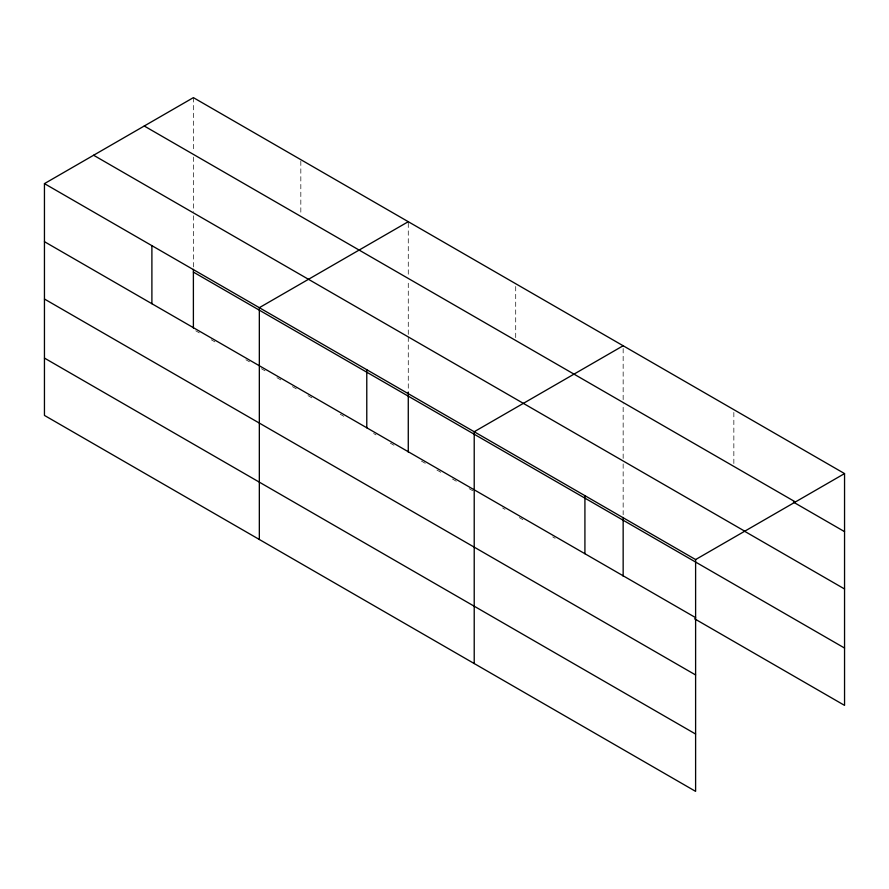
<?xml version="1.0" encoding="UTF-8"?>
<svg xmlns="http://www.w3.org/2000/svg" width="889" height="889" viewBox="0 0 889 889"><rect width="100%" height="100%" fill="white"/><g stroke="black" fill="none" stroke-linecap="round" stroke-linejoin="round"><path stroke-width="0.67" stroke-dasharray="4.45 3.33" d="M408.273 334.364L408.273 281.124M623.156 458.424L623.156 403.828M195.78 330.808L199.358 332.886M211.293 339.776L214.871 341.843M245.92 359.756L249.498 361.823M261.433 368.724L265.011 370.791M276.957 377.681L281.724 380.436M292.47 386.637L297.248 389.393M307.994 395.605L312.772 398.361M340.22 414.207L343.81 416.274M373.647 433.51L376.036 434.888M390.36 443.155L393.949 445.222M421.408 461.08L426.175 463.836M436.921 470.037L441.7 472.792M452.445 478.993L457.213 481.76M469.159 488.65L472.737 490.717M502.585 507.941L504.974 509.319M519.298 517.598L522.876 519.665M552.725 536.889L555.114 538.267M733.847 412.429L733.847 464.969M623.156 348.521L623.156 399.672M623.156 463.902L623.156 514.731M515.709 286.491L515.709 337.642M408.273 223.072L408.273 277.001M408.273 337.098L408.273 390.671M300.826 161.042L300.826 214.971M193.391 97.634L193.391 151.552M193.391 157.064L193.391 211.671M193.391 215.783L193.391 267.978"/><path stroke-width="1.33" d="M44.45 183.623L695.609 559.57L695.609 791.366L44.45 415.419L44.45 183.623L193.391 97.634L844.55 473.581L844.55 705.377L694.576 618.788M408.273 221.694L259.332 307.683L259.332 539.49M623.156 345.754L474.215 431.743L474.215 663.55M695.609 559.57L844.55 473.581M144.24 126.005L795.399 501.952M793.366 502.096L844.55 531.644M93.601 155.242L744.76 531.189M744.56 531.255L844.55 588.974M193.391 272.101L844.55 648.048M44.45 241.686L695.609 617.633M44.45 299.026L695.609 674.962M44.45 358.089L695.609 734.036M623.156 517.476L623.156 576.194M584.918 495.651L584.918 553.725M408.273 392.038L408.273 452.134M366.779 369.713L366.779 427.787M193.391 269.356L193.391 328.074M151.897 245.653L151.897 303.716"/></g></svg>
